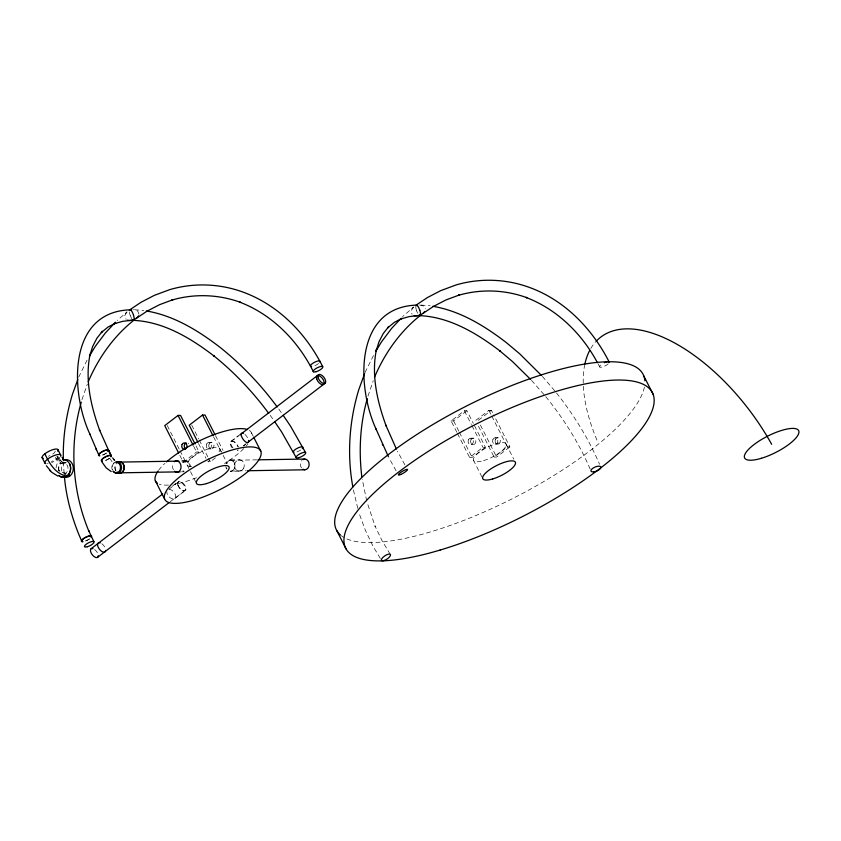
<?xml version="1.0" encoding="UTF-8"?>
<svg xmlns="http://www.w3.org/2000/svg" width="841" height="841" viewBox="0 0 841 841"><rect width="100%" height="100%" fill="white"/><g stroke="black" fill="none" stroke-linecap="round" stroke-linejoin="round"><path stroke-width="0.63" stroke-dasharray="4.21 3.15" d="M63.359 461.93L64.147 473.599M138.996 314.219L137.703 311.054L133.456 309.667M81.955 399.591L87.327 384.2M367.969 396.143L373.236 380.721M78.697 377.178L87.517 359.223M365.047 372.479L374.497 353.472M126.791 312.127L124.605 316.006L126.15 319.349M413.814 306.891L411.039 310.75L412.037 314.271M125.488 313.609L127.012 311.937L117.225 320.463M411.838 308.92L413.362 307.249L402.597 316.626M179.816 455.328L183.296 462.182L196.584 452.006L199.096 451.964L195.617 445.11M183.296 462.182L185.808 462.14L199.096 451.964M172.521 486.056L178.376 481.578M230.77 441.483L238.529 435.554M168.883 489.231L178.218 482.093M231.391 441.399L238.655 435.848M209.829 460.216L207.78 461.772L210.292 461.73L216.431 457.041M170.239 501.73L184.757 490.618M243.123 445.961L246.234 443.585M174.718 498.692L185.377 490.534M243.638 445.961L245.583 444.469M456.894 432.348L451.091 420.921L464.39 410.755L466.902 410.713L473.273 423.275M451.091 420.921L453.604 420.878L466.902 410.713M491.386 410.313L488.873 410.355L475.585 420.521L478.098 420.479L491.386 410.313L493.131 413.74M457.472 433.493L469.646 457.483L482.934 447.307L485.446 447.275L473.851 424.421M469.646 457.483L472.148 457.441L485.446 447.275M478.487 426.24L494.13 457.084L507.428 446.907L509.94 446.865L493.709 414.876M494.13 457.084L496.642 457.041L509.94 446.865M209.157 442.524L211.669 442.482M470.834 438.214L473.346 438.172M495.328 437.804L497.84 437.772M471.244 444.595L473.746 444.553M495.727 444.195L498.24 444.153M208.568 448.926L211.08 448.884M182.013 460.752L185.882 460.689M230.434 459.964L239.548 459.817M181.561 461.078L185.472 461.005M230.728 460.269L256.726 459.838M181.467 471.822L184.074 471.78M230.634 471.013L246.234 470.76M239.296 471.181L230.266 471.328A5.687 4.615 89.1 0 0 234.933 466.377A5.687 4.615 89.1 0 0 231.38 460.111A5.687 4.615 89.1 0 0 225.987 463.78M419.501 304.968L423.57 305.998L425.367 308.952M56.095 467.848A8.883 7.233 -89 0 1 59.711 460.752L61.025 460.742M65.861 462.802L62.129 462.087L63.538 462.813M66.166 473.336L62.139 472.337M64.368 474.093L66.134 474.114A5.656 4.678 -89.5 0 1 61.319 468.353A5.656 4.678 -89.5 0 1 66.323 462.813M420.994 305.062L430.182 305.777M134.644 309.751L143.832 310.476M58.849 470.582L59.921 471.254M62.35 462.224L61.393 461.467M542.361 376.4L555.733 391.969M531.523 380.384L544.968 395.69M61.025 461.131L58.229 457.262L58.67 458.03M545.777 396.658C563.985 419.039 579.396 443.775 590.729 470.34M556.521 392.999C573.772 414.844 588.605 438.687 599.57 464.306M278.77 409.031L282.502 414.287M270.224 415.338L273.861 420.468M58.744 460.279L56.799 456.652M390.224 554.272L382.003 540.595L374.981 525.94L375.191 526.477L367.054 502.203M380.321 558.403L372.941 546.114L365.488 530.555L359.118 513.325M131.669 318.644L130.302 315.638M404.868 464.831L397.509 451.302M396.058 470.792L388.91 457.767M598.046 363.785L599.885 367.075M57.871 456.6L58.281 457.367M109.645 458.166L111.695 461.225A3.522 1.671 53.3 0 0 112.62 462.014L114.555 462.645A5.656 4.678 -89.5 0 0 112.599 469.877M506.219 444.3L513.756 459.154M488.873 410.355L491.197 414.918M491.775 416.064L507.428 446.907M480.411 425.052L496.642 457.041M464.39 410.755L471.338 424.463M471.927 425.609L482.934 447.307M453.604 420.878L458.818 431.17M459.407 432.306L472.148 457.441M473.357 460.048L482.629 478.329M251.533 432.936L253.267 436.363M215.475 435.564L223.012 450.419M219.648 448.463L222.55 454.172M223.128 455.317L227.186 463.317M213.54 436.752L221.078 451.606M191.748 425.178L198.697 438.886M199.285 440.032L207.979 457.168M208.557 458.303L210.292 461.73M198.508 443.501L206.045 458.345M193.682 446.298L196.584 452.006M167.254 425.578L179.427 449.567M180.006 450.713L185.808 462.14M187.017 464.8L189.919 470.508M190.497 471.654L195.711 481.935M55.254 457.357L58.166 462.098A3.522 1.671 53.3 0 0 59.091 462.886L63.674 463.549L62.35 460.752M417.609 313.199L416.652 310.939M366.739 501.015L362.24 479.223M357.782 508.353L353.304 489.525M596.942 440.064A147.154 73.745 52.6 0 1 584.632 365.257M590.813 348.416A147.154 73.745 52.6 0 1 595.312 342.203M115.711 470.865A5.656 4.678 -89.5 0 1 116.289 463.507M106.492 453.047A5.656 1.703 -26.9 0 1 100.836 455.643M109.446 458.313A5.656 1.703 -26.9 0 1 104.011 460.952M112.316 470.014A5.372 4.363 89.1 0 1 114.691 462.455M183.864 471.38A5.372 4.363 89.1 0 1 183.033 470.855M189.772 466.86A5.372 4.363 89.1 0 0 187.28 461.53A5.372 4.363 89.1 0 0 182.381 462.518A5.687 4.615 89.1 0 1 187.49 461.099A5.687 4.615 89.1 0 1 190.413 466.524M89.419 538.85A5.372 1.619 -26.9 0 1 84.047 541.404M130.239 315.585A8.242 1.808 67.2 0 1 129.472 312.295M106.355 453.057A5.372 1.619 -26.9 0 1 100.973 455.517M109.33 458.398A5.372 1.619 -26.9 0 1 104.168 460.9M300.689 449.998A5.372 1.619 -26.9 0 1 295.307 452.363M318.571 363.512A5.372 1.619 -26.9 0 1 313.251 366.234M237.929 449.935A5.372 2.691 52.6 0 1 237.593 450.124M233.02 447.906A5.372 2.691 52.6 0 1 232.021 441.126A5.372 2.691 52.6 0 1 238.329 446.907M301.456 467.869A5.372 4.363 89.1 0 1 301.73 460.563M226.618 463.675A5.372 4.363 89.1 0 1 231.853 460.479A5.372 4.363 89.1 0 1 234.975 466.618A5.372 4.363 89.1 0 1 230.329 470.992M226.986 468.469A5.372 4.363 89.1 0 1 226.702 467.785M94.644 549.541A5.372 2.691 52.6 0 1 97.903 553.956M101.814 543.728A5.593 2.807 52.6 0 1 105.43 548.71M89.398 539.039A5.656 1.703 -26.9 0 1 84.163 541.52M416.589 310.886A8.242 1.808 67.2 0 1 415.78 306.912M608.232 363.859A5.372 1.619 -26.9 0 1 600.632 367.254A5.372 1.619 -26.9 0 1 602.471 363.701M644.385 387.081A171.932 51.7 -26.9 0 1 506.303 501.72A171.932 51.7 -26.9 0 1 341.341 535.738M116.005 470.844A5.635 4.573 89.1 0 1 116.237 463.675M249.335 430.413A53.729 16.158 -26.9 0 1 251.753 436.532M247.653 444.279A53.729 16.158 -26.9 0 1 246.224 445.993M243.785 448.6A53.729 16.158 -26.9 0 1 224.515 463.496M196.542 477.709A53.729 16.158 -26.9 0 1 174.055 484.363M168.463 485.047A53.729 16.158 -26.9 0 1 159.296 484.174M158.592 470.308A53.729 16.158 -26.9 0 1 164.889 463.402M188.163 443.281A3.227 2.618 89.1 0 1 188.615 443.68M191.674 466.44A18.271 5.498 -26.9 0 1 190.833 458.639A18.271 5.498 -26.9 0 1 212.805 447.633A18.271 5.498 -26.9 0 1 217.83 453.352M226.681 469.057A5.687 4.615 89.1 0 1 225.819 466.65M183.874 471.528A5.687 4.615 89.1 0 1 183.065 470.939M173.425 469.762A5.677 4.247 83.9 0 1 172.91 463.801M232.084 447.79A5.687 2.849 52.6 0 1 231.517 441.157A5.687 2.849 52.6 0 1 237.992 446.792M238.15 449.988A5.687 2.849 52.6 0 1 237.551 450.597M244.931 434.398A5.677 2.292 55.1 0 1 248.232 439.244M169.167 489.336A5.677 3.364 49.7 0 1 175.527 495.097A5.677 3.364 49.7 0 1 171.827 498.702A5.677 3.364 49.7 0 1 166.781 491.659M54.98 450.976A5.656 1.703 -26.9 0 1 53.551 453.488A5.656 1.703 -26.9 0 1 48.421 456.221M57.482 456.243A5.656 1.703 -26.9 0 1 56.641 458.618A5.656 1.703 -26.9 0 1 51.406 461.551M59.175 471.013A5.656 4.678 -89.5 0 1 61.645 463.17A5.656 4.678 -89.5 0 1 67.858 466.892A5.656 4.678 -89.5 0 1 64.158 473.998M59.89 457.325A8.883 2.691 -26.8 0 1 51.574 462.603M48.147 463.622A8.883 2.691 -26.8 0 1 47.233 463.748M59.648 460.616A8.883 7.443 87.3 0 1 60.92 459.974M58.923 470.876A8.883 7.348 -89.5 0 1 61.456 461.499M177.893 485.331A5.372 2.691 52.6 0 0 184.6 490.724A5.372 2.691 52.6 0 0 181.982 483.007A5.372 2.691 52.6 0 0 177.893 485.331M492.963 439.37A3.227 2.618 89.1 0 0 495.191 444.248A3.227 2.618 89.1 0 0 497.494 439.465A3.227 2.618 89.1 0 0 492.963 439.37M495.475 439.328A3.227 2.618 89.1 0 0 497.693 444.206A3.227 2.618 89.1 0 0 500.006 439.423A3.227 2.618 89.1 0 0 495.475 439.328M468.469 439.769A3.227 2.618 89.1 0 0 470.697 444.658A3.227 2.618 89.1 0 0 472.999 439.864A3.227 2.618 89.1 0 0 468.469 439.769M470.981 439.727A3.227 2.618 89.1 0 0 473.21 444.616A3.227 2.618 89.1 0 0 475.512 439.822A3.227 2.618 89.1 0 0 470.981 439.727M483.522 460.637A18.271 5.498 -26.9 0 0 506.124 443.995A18.271 5.498 -26.9 0 0 479.727 451.89A18.271 5.498 -26.9 0 0 483.522 460.637M206.613 444.059A3.227 2.618 89.1 0 0 208.841 448.947A3.227 2.618 89.1 0 0 211.144 444.164A3.227 2.618 89.1 0 0 206.613 444.059M209.125 444.016A3.227 2.618 89.1 0 0 211.354 448.905A3.227 2.618 89.1 0 0 213.656 444.122A3.227 2.618 89.1 0 0 209.125 444.016M243.312 468.773A5.677 4.909 -84.1 0 0 239.979 459.848A5.677 4.909 -84.1 0 0 234.86 467.869A5.677 4.909 -84.1 0 0 243.312 468.773M178.061 484.942A5.687 2.849 52.6 0 0 185.146 490.692A5.687 2.849 52.6 0 0 182.423 482.545A5.687 2.849 52.6 0 0 178.061 484.942"/><path stroke-width="1.26" d="M63.359 459.375C62.76 437.394 66.124 415.433 72.421 394.387L77.824 379.564M81.293 402.093C69.151 444.321 72.032 490.597 88.841 531.165L88.641 530.639L93.866 541.604M367.307 398.645C360.053 423.938 358.697 450.702 361.809 476.773M134.013 319.885L133.708 320.337C113.524 336.442 98.323 358.108 88.221 381.772M420.395 315.102L420.122 315.596C399.895 331.711 384.684 353.399 374.571 377.073M364.616 373.677L358.771 389.698C349.267 421.057 346.881 454.697 352.852 486.96M89.419 356.058L95.138 346.587L105.262 333.11L115.406 322.229M375.769 351.37L381.488 341.888L391.612 328.41L400.915 318.434M195.038 443.964L180.552 415.401L178.04 415.443L164.741 425.62L178.649 453.036M214.897 434.429L205.036 415.002L202.523 415.044L189.236 425.22L197.929 442.355M91.07 548.774L162.66 493.993M239.696 435.049L318.539 374.729M97.609 557.299L169.199 502.529M247.275 442.786L325.078 383.254M420.058 315.638L419.217 315.459M136.505 318.192L146.975 311.202L159.485 304.705L172.952 299.701L171.869 300.09C194.334 293.456 218.723 294.361 240.694 302.445L239.622 302.098C272.2 314.45 298.082 340.92 313.42 371.817M422.855 313.504L433.325 306.502L445.835 300.006L459.302 295.002L458.219 295.391C480.684 288.768 505.073 289.661 527.044 297.746L525.972 297.409C556.963 309.152 581.951 333.719 597.425 362.692M133.708 320.337L132.31 319.58M134.528 319.412L133.666 319.78M420.878 314.723L420.016 315.081M129.388 310.497L129.934 310.287M415.99 305.704L417.441 305.241M131.091 309.94L131.669 309.814M131.343 320.368L122.849 321.294L114.229 323.743L115.795 323.018L107.995 327.054L101.298 332.584L102.423 331.249L96.894 338.229L92.615 346.566L89.693 355.932L90.092 354.229C84.752 379.964 90.986 406.434 99.795 430.666L99.427 429.762L110.991 455.675M417.693 315.68L409.199 316.594L400.579 319.054L402.145 318.319L394.345 322.355L387.648 327.885L388.773 326.56L383.244 333.541L378.965 341.866L376.043 351.233L376.432 349.541C371.102 375.275 377.336 401.735 386.145 425.966L385.777 425.073L396.405 449.041M116.216 462.151L178.944 461.12M258.029 459.817L304.831 459.049M116.121 472.894L180.153 471.843M247.538 470.739L304.736 469.793M66.996 476.132L69.645 476.153L68.762 474.292M419.501 315.638C449.43 316.857 477.131 333.383 500.521 351.412L499.838 350.897L512.232 361.325L530.629 379.428M133.151 320.337C163.49 321.64 190.676 338.103 214.171 356.111L213.488 355.585C234.313 372.321 252.878 391.811 268.689 413.33M62.612 459.575A8.883 7.443 87.3 0 1 69.582 463.78A8.883 7.369 -85.2 0 1 66.786 476.122C55.632 474.103 49.188 463.244 44.867 453.772M432.747 306.282C460.206 310.897 484.616 325.898 506.356 342.623L519.717 353.819L541.509 375.496M146.397 310.97C173.856 315.585 198.266 330.587 220.006 347.322L220.678 347.838C241.998 364.973 261.004 384.936 277.204 406.97M57.882 476.059L51.743 472.337L46.381 465.767M111.212 471.58L106.134 467.827L101.961 462.024M114.681 460.374L114.218 459.911M49.724 470.329L50.302 470.949M114.061 459.733L112.652 457.872M417.462 305.714L417.988 306.408A3.963 0.873 67.2 0 1 419.491 309.435L419.796 310.308M131.112 310.403L131.638 311.096A3.963 0.873 67.2 0 1 133.141 314.124L133.446 314.997M62.76 458.271L61.992 457.252M283.217 415.349L290.439 426.009L305.525 452.49M274.565 421.509L281.609 431.917L296.295 457.746M609.063 361.777C592.306 328.831 564.721 300.226 529.515 287.464C506.072 278.834 480.064 277.887 456.095 284.952L440.726 290.639L427.438 297.546L416.116 305.125C353.619 307.543 356.983 387.606 375.959 428.847L376.326 429.74M643.807 375.938L653.079 394.219M322.65 366.56C306.113 333.478 278.308 304.968 243.165 292.153C219.722 283.533 193.714 282.576 169.745 289.64L154.376 295.338L141.088 302.245L129.766 309.824C67.269 312.242 70.633 392.295 89.609 433.535L89.976 434.44M336.799 530.608L346.072 548.889M253.845 437.509L260.805 451.218A53.729 16.158 -26.9 0 1 193.924 500.132A53.729 16.158 -26.9 0 1 183.412 474.103A53.729 16.158 -26.9 0 1 260.805 451.218M202.523 415.044L212.962 435.606M178.04 415.443L193.104 445.152M155.354 480.8L164.626 499.081M108.657 450.303L111.401 455.717M58.018 449.756L60.762 455.16M42.103 457.62L44.857 463.044M375.959 428.847L388.342 456.61M89.609 433.535L98.986 455.454M81.85 541.383L78.938 534.718C71.559 516.416 66.281 497.178 64.484 477.499M382.371 444.3L382.676 445.026M96.021 448.989L96.326 449.725M584.894 363.995A147.154 73.745 52.6 0 1 589.72 350.392M596.027 341.404A147.154 73.745 52.6 0 1 771.66 444.311M117.204 462.676A5.635 4.573 89.1 0 1 123.07 463.78A5.635 4.573 89.1 0 1 123.154 471.086A5.635 4.573 89.1 0 1 117.319 472.295M117.414 462.539A5.656 4.678 -89.5 0 1 123.301 464.211A5.656 4.678 -89.5 0 1 122.881 471.517A5.656 4.678 -89.5 0 1 116.846 472.221M99.701 455.79A5.656 1.703 -26.9 0 1 99.806 453.257A5.656 1.703 -26.9 0 1 106.492 449.956A5.656 1.703 -26.9 0 1 108.132 451.628M102.139 461.183A5.656 1.703 -26.9 0 1 105.503 456.737A5.656 1.703 -26.9 0 1 111.243 456.526M115.616 462.108A5.656 4.678 -89.5 0 1 121.157 465.231A5.656 4.678 -89.5 0 1 119.401 472.316A5.656 4.678 -89.5 0 1 113.346 471.286M116.531 462.161A5.372 4.363 89.1 0 1 120.116 469.835A5.372 4.363 89.1 0 1 113.051 471.254M82.775 541.583A5.372 1.619 -26.9 0 1 85.33 537.525A5.372 1.619 -26.9 0 1 91.196 537.031M129.525 310.602A8.61 1.892 67.2 0 1 131.08 310.276M133.53 319.664A8.578 7.958 11.3 0 1 127.454 320.148M133.509 315.07A8.841 1.945 67.2 0 1 134.013 319.464M138.565 315.869A8.578 7.958 11.3 0 1 134.486 319.265M99.606 455.643A5.372 1.619 -26.9 0 1 103.044 451.291A5.372 1.619 -26.9 0 1 108.111 451.449M102.139 461.089A5.372 1.619 -26.9 0 1 105.945 456.726A5.372 1.619 -26.9 0 1 110.97 456.81M293.887 452.416A5.372 1.619 -26.9 0 1 298.166 447.832A5.372 1.619 -26.9 0 1 302.329 448.631M311.559 366.529A5.372 1.619 -26.9 0 1 314.229 362.418A5.372 1.619 -26.9 0 1 319.916 362.093M302.728 459.67A5.372 4.363 89.1 0 1 309.141 464.327A5.372 4.363 89.1 0 1 302.928 469.267M98.25 555.733A5.372 2.691 52.6 0 1 94.781 557.015A5.372 2.691 52.6 0 1 90.544 551.286A5.372 2.691 52.6 0 1 93.004 548.637M105.682 550.413A5.593 2.807 52.6 0 1 101.992 551.549A5.593 2.807 52.6 0 1 97.661 545.599A5.593 2.807 52.6 0 1 100.205 542.865M82.775 541.762A5.656 1.703 -26.9 0 1 82.492 539.428A5.656 1.703 -26.9 0 1 89.041 536.011A5.656 1.703 -26.9 0 1 91.238 537.346M419.88 314.965A8.578 7.958 11.3 0 1 414.108 315.533M419.859 310.371A8.841 1.945 67.2 0 1 420.363 314.765M604.364 362.692A5.372 1.619 -26.9 0 1 609.305 362.397M415.885 305.777A8.61 1.892 67.2 0 1 417.43 305.588M424.6 311.664A8.578 7.958 11.3 0 1 420.836 314.566M340.563 535.107A171.932 51.7 -26.9 0 1 466.408 406.066A171.932 51.7 -26.9 0 1 644.837 380.742M157.551 483.333A53.729 16.158 -26.9 0 1 157.992 471.139M166.571 461.877A53.729 16.158 -26.9 0 1 247.58 429.562M185.451 448.768A3.227 2.618 89.1 0 1 184.316 445.457A3.227 2.618 89.1 0 1 186.355 442.923M174.255 461.751A5.677 4.247 83.9 0 1 179.837 462.855A5.677 4.247 83.9 0 1 180.121 470.287A5.677 4.247 83.9 0 1 174.623 471.233M248.568 440.39A5.677 2.292 55.1 0 1 245.898 442.082A5.677 2.292 55.1 0 1 241.346 435.743A5.677 2.292 55.1 0 1 243.512 433.367M45.792 463.696A8.883 2.691 -26.8 0 1 51.658 456.674A8.883 2.691 -26.8 0 1 60.636 456.243M69.614 463.759A8.883 7.359 -89.5 0 1 68.321 474.955A8.883 7.359 -89.5 0 1 58.975 475.596M63.338 460.185A8.883 7.348 -89.5 0 1 73.335 468.847A8.883 7.348 -89.5 0 1 62.707 476.416M43.259 458.324A8.883 2.67 -26.9 0 1 49.135 451.165A8.883 2.67 -26.9 0 1 57.651 451.218M66.765 476.069A8.873 7.212 -85.5 0 1 58.902 475.628M761.441 458.271A30.255 9.093 -26.9 0 0 798.687 430.718A30.255 9.093 -26.9 0 0 754.85 443.943A30.255 9.093 -26.9 0 0 761.441 458.271M87.338 546.755A5.372 1.619 -26.9 0 0 94.066 541.856A5.372 1.619 -26.9 0 0 86.36 544.106A5.372 1.619 -26.9 0 0 87.338 546.755M298.986 457.63A5.372 1.619 -26.9 0 0 305.725 452.742A5.372 1.619 -26.9 0 0 298.019 454.992A5.372 1.619 -26.9 0 0 298.986 457.63M316.121 371.701A5.372 1.619 -26.9 0 0 322.849 366.813A5.372 1.619 -26.9 0 0 315.144 369.062A5.372 1.619 -26.9 0 0 316.121 371.701M318.213 377.956A5.372 2.691 52.6 0 0 324.92 383.359A5.372 2.691 52.6 0 0 322.303 375.643A5.372 2.691 52.6 0 0 318.213 377.956M316.731 379.091A5.372 2.691 52.6 0 0 323.438 384.484A5.372 2.691 52.6 0 0 320.82 376.779A5.372 2.691 52.6 0 0 316.731 379.091M384.369 560.463A5.372 1.955 -33.8 0 0 390.476 554.576A5.372 1.955 -33.8 0 0 382.991 557.32A5.372 1.955 -33.8 0 0 384.369 560.463M593.704 471.875A5.372 2.176 -22.6 0 0 600.947 467.197A5.372 2.176 -22.6 0 0 593.136 468.059A5.372 2.176 -22.6 0 0 593.704 471.875M400.905 474.429A5.372 1.03 -30.9 0 0 407.559 469.488A5.372 1.03 -30.9 0 0 400.337 472.695A5.372 1.03 -30.9 0 0 400.905 474.429M492.794 478.918A18.271 5.498 -26.9 0 0 515.396 462.277A18.271 5.498 -26.9 0 0 488.999 470.172A18.271 5.498 -26.9 0 0 492.794 478.918M440.074 550.067A171.932 51.7 -26.9 0 0 652.784 393.504A171.932 51.7 -26.9 0 0 404.321 467.796A171.932 51.7 -26.9 0 0 440.074 550.067M182.119 444.469A3.227 2.618 89.1 0 0 184.347 449.346A3.227 2.618 89.1 0 0 186.649 444.563A3.227 2.618 89.1 0 0 182.119 444.469M206.444 483.607A18.271 5.498 -26.9 0 0 229.046 466.976A18.271 5.498 -26.9 0 0 202.649 474.871A18.271 5.498 -26.9 0 0 206.444 483.607"/></g></svg>
